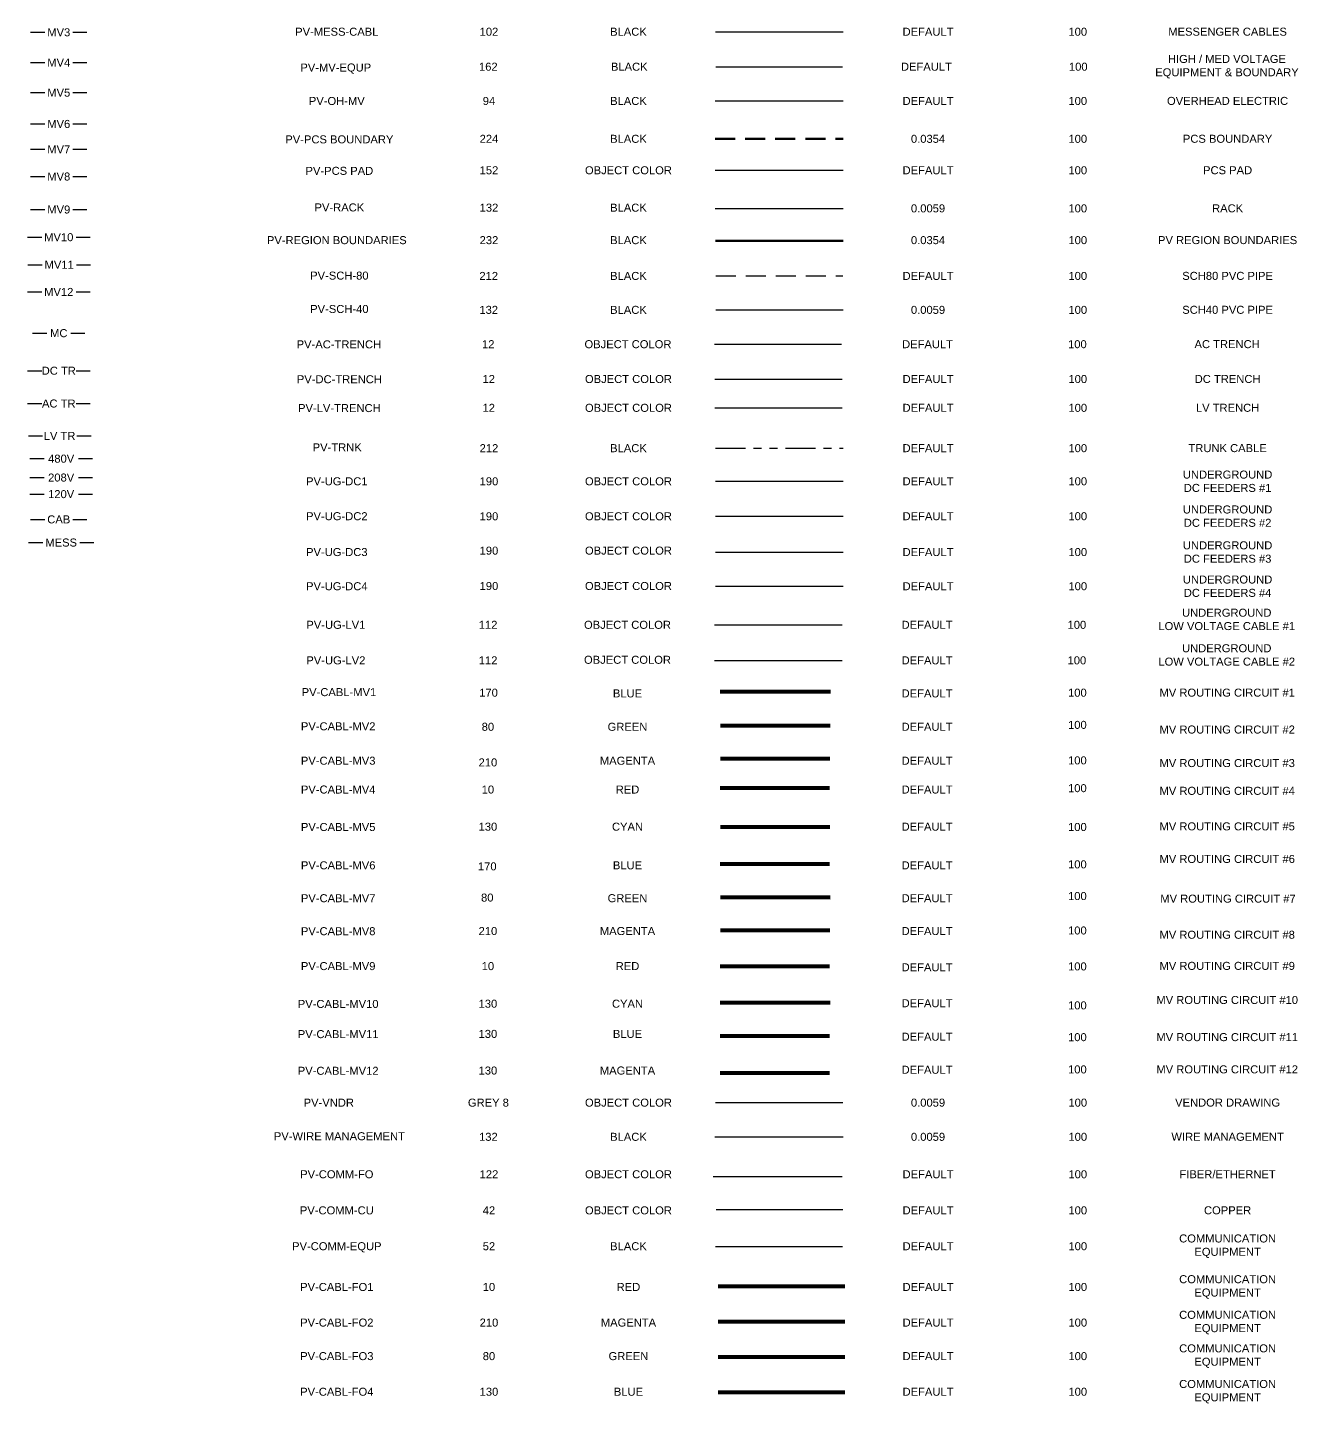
# Model space of a CAD drawing. Extents: x -22 to 267, y -45 to 249.
# Drawn here: x -22.33 to -6.45, y -44.53 to -27.34 of the extents above; entities that cross this region are included whole.
import ezdxf
from ezdxf.enums import TextEntityAlignment as Align
from ezdxf.lldxf.tags import DXFTag

# ---------------------------------------------------------------- set-up
doc = ezdxf.new("R2010")
doc.units = 0
doc.header["$MEASUREMENT"] = 0
for name, pattern in [('DASHED2', [0.375, 0.25, -0.125]), ('HIDDEN', [0.375, 0.25, -0.125]), ('PHANTOM2', [1.25, 0.625, -0.125, 0.125, -0.125, 0.125, -0.125]), ('PHANTOM4', [0.6875, 0.3125, 0.0625, -0.0625, 0.0625, -0.0625, 0.0625, -0.0625])]:
    doc.linetypes.add(name, pattern=pattern)
for name, color, linetype in [('PV-AC-TRENCH', 12, 'ACTR'), ('PV-CABL-FO1', 122, 'FO ROUTING #1'), ('PV-CABL-FO2', 210, 'FO ROUTING #2'), ('PV-CABL-FO3', 80, 'FO ROUTING #3'), ('PV-CABL-FO4', 170, 'FO ROUTING #4'), ('PV-CABL-MV1', 170, 'MV ROUTING #1'), ('PV-CABL-MV10', 130, 'MV ROUTING #10'), ('PV-CABL-MV11', 170, 'MV ROUTING #11'), ('PV-CABL-MV12', 210, 'MV ROUTING #12'), ('PV-CABL-MV2', 80, 'MV ROUTING #2'), ('PV-CABL-MV3', 210, 'MV ROUTING #3'), ('PV-CABL-MV4', 10, 'MV ROUTING #4'), ('PV-CABL-MV5', 130, 'MV ROUTING #5'), ('PV-CABL-MV6', 170, 'MV ROUTING #6'), ('PV-CABL-MV7', 80, 'MV ROUTING #7'), ('PV-CABL-MV8', 210, 'MV ROUTING #8'), ('PV-CABL-MV9', 10, 'MV ROUTING #9'), ('PV-COMM-CU', 42, 'DASHED2'), ('PV-COMM-EQUIP', 52, 'COMMUNICATION'), ('PV-COMM-FO', 122, 'FO'), ('PV-DC-TRENCH', 12, 'DCTR'), ('PV-LV-TRENCH', 12, 'LVTR'), ('PV-MESS-CABL', 102, 'Continuous'), ('PV-MV-EQUIP', 162, 'Continuous'), ('PV-OH-MV', 94, 'OVERHEAD'), ('PV-PCS-PAD', 152, 'Continuous'), ('PV-RACK', 132, 'Continuous'), ('PV-SCH-40', 132, 'Continuous'), ('PV-SCH80', 212, 'HIDDEN'), ('PV-TRNK', 212, 'PHANTOM4'), ('PV-UG-DC1', 190, 'UGDC1'), ('PV-UG-DC2', 190, 'UGDC2'), ('PV-UG-DC3', 190, 'UGDC3'), ('PV-UG-DC4', 190, 'UGDC4'), ('PV-UG-LV1', 122, 'UGLV1'), ('PV-UG-LV2', 122, 'UGLV2'), ('PV-VNDR', 8, 'Continuous'), ('PV-WIRE MANAGEMENT', 132, 'Continuous')]:
    doc.layers.add(name, color=color, linetype=linetype)
doc.layers.add('PV-PCS BOUNDARY', color=224, linetype='DASHED2', lineweight=90)
doc.layers.add('PV-REGION BOUNDARIES', color=232, linetype='Continuous', lineweight=90)
doc.styles.add('NEI-A', font='arial.ttf')
doc.styles.get("Standard").update_dxf_attribs({"font": 'arial.ttf'})
tags = doc.linetypes.add('ACTR', pattern='A,0.176989,-0.00441,["AC TR",NEI-A,S=0.1,R=0,X=0,Y=-0.05],-0.425798,0.176989', length=0.784186).pattern_tags.tags
tags[6] = DXFTag(74, 10)
tags = doc.linetypes.add('COMMS', pattern='A,0,-2.4e-05,0.176985,-0.034911,["COMMS",NEI-A,S=0.1,R=0.359014,X=0,Y=-0.049632],-0.572284,0.176985,-4e-06', length=0.961193).pattern_tags.tags
tags[10] = DXFTag(74, 10)
doc.linetypes.add('COMMUNICATION', pattern='A,0.45,-0.25,["COM",Standard,S=0.1,R=0,X=-0.15,Y=-0.05],-0.3', length=1)
tags = doc.linetypes.add('DCTR', pattern='A,0.176989,-0.000454,["DC TR",NEI-A,S=0.1,R=0,X=0,Y=-0.05],-0.429755,0.176989', length=0.784187).pattern_tags.tags
tags[6] = DXFTag(74, 10)
tags = doc.linetypes.add('FIBER', pattern='A,0.376989,-0.053001,["FO",NEI-A,S=0.1,R=0,X=0,Y=-0.05],-0.246999,0.376989', length=1.053978).pattern_tags.tags
tags[6] = DXFTag(74, 10)
tags = doc.linetypes.add('FO', pattern='A,0.337008,-0.050516,["FO",NEI-A,S=0.1,R=0,X=0,Y=-0.05],-0.249371,0.337008', length=0.973903).pattern_tags.tags
tags[6] = DXFTag(74, 10)
doc.linetypes.add('FO ROUTING #1', pattern='A,1,-0.25,0,0.1,-0.25,["FO1",NEI-A,S=0.5,R=0,X=0,Y=-0.2],-1.5', length=3.1)
doc.linetypes.add('FO ROUTING #2', pattern='A,1,-0.25,0,0.1,-0.25,["FO2",NEI-A,S=0.5,R=0,X=0,Y=-0.2],-1.5', length=3.1)
doc.linetypes.add('FO ROUTING #3', pattern='A,1,-0.25,0,0.1,-0.25,["FO3",NEI-A,S=0.5,R=0,X=0,Y=-0.2],-1.5', length=3.1)
doc.linetypes.add('FO ROUTING #4', pattern='A,1,-0.25,0,0.1,-0.25,["FO4",NEI-A,S=0.5,R=0,X=0,Y=-0.2],-1.5', length=3.1)
tags = doc.linetypes.add('G1', pattern='A,0.176989,-0.056821,["G1",NEI-A,S=0.1,R=0,X=0,Y=-0.05],-0.243179,0.176989', length=0.653978).pattern_tags.tags
tags[6] = DXFTag(74, 10)
tags = doc.linetypes.add('LVTR', pattern='A,0.176989,-0.015904,["LV TR",NEI-A,S=0.1,R=0,X=0,Y=-0.05],-0.414304,0.176989', length=0.784186).pattern_tags.tags
tags[6] = DXFTag(74, 10)
doc.linetypes.add('MV ROUTING #1', pattern='A,1,-0.25,0,0.1,-0.25,["MV1",NEI-A,S=0.5,R=0,X=0,Y=-0.2],-1.5', length=3.1)
doc.linetypes.add('MV ROUTING #10', pattern='A,1,-0.25,0,0.1,-0.25,["MV10",NEI-A,S=0.5,R=0,X=0,Y=-0.2],-1.99', length=3.59)
doc.linetypes.add('MV ROUTING #11', pattern='A,1,-0.25,0,0.1,-0.25,["MV11",NEI-A,S=0.5,R=0,X=0,Y=-0.2],-1.99', length=3.59)
doc.linetypes.add('MV ROUTING #12', pattern='A,1,-0.25,0,0.1,-0.25,["MV12",NEI-A,S=0.5,R=0,X=0,Y=-0.2],-1.99', length=3.59)
doc.linetypes.add('MV ROUTING #2', pattern='A,1,-0.25,0,0.1,-0.25,["MV2",NEI-A,S=0.5,R=0,X=0,Y=-0.2],-1.5', length=3.1)
doc.linetypes.add('MV ROUTING #3', pattern='A,1,-0.25,0,0.1,-0.25,["MV3",NEI-A,S=0.5,R=0,X=0,Y=-0.2],-1.5', length=3.1)
doc.linetypes.add('MV ROUTING #4', pattern='A,1,-0.25,0,0.1,-0.25,["MV4",NEI-A,S=0.5,R=0,X=0,Y=-0.2],-1.5', length=3.1)
doc.linetypes.add('MV ROUTING #5', pattern='A,1,-0.25,0,0.1,-0.25,["MV5",NEI-A,S=0.5,R=0,X=0,Y=-0.2],-1.5', length=3.1)
doc.linetypes.add('MV ROUTING #6', pattern='A,1,-0.25,0,0.1,-0.25,["MV6",NEI-A,S=0.5,R=0,X=0,Y=-0.2],-1.5', length=3.1)
doc.linetypes.add('MV ROUTING #7', pattern='A,1,-0.25,0,0.1,-0.25,["MV7",NEI-A,S=0.5,R=0,X=0,Y=-0.2],-1.5', length=3.1)
doc.linetypes.add('MV ROUTING #8', pattern='A,1,-0.25,0,0.1,-0.25,["MV8",NEI-A,S=0.5,R=0,X=0,Y=-0.2],-1.5', length=3.1)
doc.linetypes.add('MV ROUTING #9', pattern='A,1,-0.25,0,0.1,-0.25,["MV9",NEI-A,S=0.5,R=0,X=0,Y=-0.2],-1.5', length=3.1)
tags = doc.linetypes.add('OVERHEAD', pattern='A,0.226989,-0.048636,["OHE",NEI-A,S=0.1,R=0,X=0,Y=-0.05],-0.351364,0.226989', length=0.853978).pattern_tags.tags
tags[6] = DXFTag(74, 10)
tags = doc.linetypes.add('UGDC1', pattern='A,0.176989,-0.035266,["DC1",NEI-A,S=0.1,R=0,X=0,Y=-0.05],-0.314734,0.176989', length=0.703978).pattern_tags.tags
tags[6] = DXFTag(74, 10)
tags = doc.linetypes.add('UGDC2', pattern='A,0.176989,-0.035266,["DC2",NEI-A,S=0.1,R=0,X=0,Y=-0.05],-0.314734,0.176989', length=0.703978).pattern_tags.tags
tags[6] = DXFTag(74, 10)
tags = doc.linetypes.add('UGDC3', pattern='A,0.176989,-0.035266,["DC3",NEI-A,S=0.1,R=0,X=0,Y=-0.05],-0.314734,0.176989', length=0.703978).pattern_tags.tags
tags[6] = DXFTag(74, 10)
tags = doc.linetypes.add('UGDC4', pattern='A,0.176989,-0.035266,["DC4",NEI-A,S=0.1,R=0,X=0,Y=-0.05],-0.314734,0.176989', length=0.703978).pattern_tags.tags
tags[6] = DXFTag(74, 10)
tags = doc.linetypes.add('UGLV1', pattern='A,0.176989,-0.050716,["LV1",NEI-A,S=0.1,R=0,X=0,Y=-0.05],-0.299284,0.176989', length=0.703978).pattern_tags.tags
tags[6] = DXFTag(74, 10)
tags = doc.linetypes.add('UGLV2', pattern='A,0.176989,-0.050716,["LV2",NEI-A,S=0.1,R=0,X=0,Y=-0.05],-0.299284,0.176989', length=0.703978).pattern_tags.tags
tags[6] = DXFTag(74, 10)

msp = doc.modelspace()

# ---------------------------------------------------------------- linework, layer by layer
at = {"layer": 'Defpoints', "linetype": 'Continuous'}
for p, q in [((-22.291, -27.403), (-22.114, -27.403)), ((-21.764, -27.403), (-21.587, -27.403)), ((-22.291, -27.781), (-22.114, -27.781)), ((-21.764, -27.781), (-21.587, -27.781)), ((-22.291, -28.157), (-22.114, -28.157)), ((-21.764, -28.157), (-21.587, -28.157)), ((-22.291, -28.548), (-22.114, -28.548)), ((-21.764, -28.548), (-21.587, -28.548)), ((-22.291, -28.865), (-22.114, -28.865)), ((-21.764, -28.865), (-21.587, -28.865)), ((-22.291, -29.205), (-22.114, -29.205)), ((-21.764, -29.205), (-21.587, -29.205)), ((-22.291, -29.617), (-22.114, -29.617)), ((-21.764, -29.617), (-21.587, -29.617)), ((-22.329, -29.963), (-22.152, -29.963)), ((-21.722, -29.963), (-21.545, -29.963)), ((-22.325, -30.307), (-22.148, -30.307)), ((-21.718, -30.307), (-21.541, -30.307)), ((-22.329, -30.647), (-22.152, -30.647)), ((-21.722, -30.647), (-21.545, -30.647)), ((-22.266, -31.162), (-22.089, -31.162)), ((-21.789, -31.162), (-21.612, -31.162)), ((-22.3, -32.73), (-22.123, -32.73)), ((-21.693, -32.73), (-21.516, -32.73)), ((-22.3, -32.966), (-22.123, -32.966)), ((-21.693, -32.966), (-21.516, -32.966)), ((-22.3, -33.173), (-22.123, -33.173)), ((-21.693, -33.173), (-21.516, -33.173)), ((-22.291, -33.489), (-22.114, -33.489)), ((-21.764, -33.489), (-21.587, -33.489)), ((-22.316, -33.778), (-22.139, -33.778)), ((-21.677, -33.778), (-21.5, -33.778))]:
    msp.add_line(p, q, dxfattribs=at)
at = {"layer": 'Defpoints', "linetype": 'Continuous', "lineweight": -3}
for p, q in [((-22.329, -31.631), (-22.152, -31.631)), ((-21.722, -31.631), (-21.545, -31.631)), ((-22.329, -32.041), (-22.152, -32.041)), ((-21.722, -32.041), (-21.545, -32.041)), ((-22.319, -32.445), (-22.142, -32.445)), ((-21.712, -32.445), (-21.535, -32.445))]:
    msp.add_line(p, q, dxfattribs=at)
at = {"layer": 'PV-AC-TRENCH'}
msp.add_line((-13.746, -31.3), (-12.158, -31.3), dxfattribs=at)
at = {"layer": 'PV-CABL-FO1', "ltscale": 0.2, "const_width": 0.05}
msp.add_lwpolyline([(-13.703, -43.072), (-12.114, -43.072)], dxfattribs=at)
at = {"layer": 'PV-CABL-FO2', "ltscale": 0.2, "const_width": 0.05}
msp.add_lwpolyline([(-13.703, -43.514), (-12.114, -43.514)], dxfattribs=at)
at = {"layer": 'PV-CABL-FO3', "ltscale": 0.2, "const_width": 0.05}
msp.add_lwpolyline([(-13.703, -43.955), (-12.114, -43.955)], dxfattribs=at)
at = {"layer": 'PV-CABL-FO4', "ltscale": 0.2, "const_width": 0.05}
msp.add_lwpolyline([(-13.703, -44.397), (-12.114, -44.397)], dxfattribs=at)
at = {"layer": 'PV-CABL-MV1', "ltscale": 0.2, "const_width": 0.05, "flags": 128}
msp.add_lwpolyline([(-13.678, -35.643), (-12.296, -35.643)], dxfattribs=at)
at = {"layer": 'PV-CABL-MV10', "ltscale": 0.2, "const_width": 0.05, "flags": 128}
msp.add_lwpolyline([(-13.678, -39.527), (-12.3, -39.527)], dxfattribs=at)
at = {"layer": 'PV-CABL-MV11', "ltscale": 0.2, "const_width": 0.05, "flags": 128}
msp.add_lwpolyline([(-13.678, -39.944), (-12.305, -39.945)], dxfattribs=at)
at = {"layer": 'PV-CABL-MV12', "ltscale": 0.2, "const_width": 0.05, "flags": 128}
msp.add_lwpolyline([(-13.678, -40.406), (-12.305, -40.406)], dxfattribs=at)
at = {"layer": 'PV-CABL-MV2', "ltscale": 0.2, "const_width": 0.05, "flags": 128}
msp.add_lwpolyline([(-13.671, -36.065), (-12.298, -36.065)], dxfattribs=at)
at = {"layer": 'PV-CABL-MV3', "ltscale": 0.2, "const_width": 0.05, "flags": 128}
msp.add_lwpolyline([(-13.675, -36.477), (-12.302, -36.477)], dxfattribs=at)
at = {"layer": 'PV-CABL-MV4', "ltscale": 0.2, "const_width": 0.05, "flags": 128}
msp.add_lwpolyline([(-13.678, -36.843), (-12.305, -36.843)], dxfattribs=at)
at = {"layer": 'PV-CABL-MV5', "ltscale": 0.2, "const_width": 0.05, "flags": 128}
msp.add_lwpolyline([(-13.675, -37.331), (-12.302, -37.331)], dxfattribs=at)
at = {"layer": 'PV-CABL-MV6', "ltscale": 0.2, "const_width": 0.05, "flags": 128}
msp.add_lwpolyline([(-13.678, -37.796), (-12.305, -37.796)], dxfattribs=at)
at = {"layer": 'PV-CABL-MV7', "ltscale": 0.2, "const_width": 0.05, "flags": 128}
msp.add_lwpolyline([(-13.671, -38.212), (-12.298, -38.213)], dxfattribs=at)
at = {"layer": 'PV-CABL-MV8', "ltscale": 0.2, "const_width": 0.05, "flags": 128}
msp.add_lwpolyline([(-13.675, -38.623), (-12.302, -38.623)], dxfattribs=at)
at = {"layer": 'PV-CABL-MV9', "ltscale": 0.2, "const_width": 0.05, "flags": 128}
msp.add_lwpolyline([(-13.678, -39.074), (-12.305, -39.074)], dxfattribs=at)
at = {"layer": 'PV-COMM-CU', "linetype": 'Continuous'}
msp.add_line((-13.726, -42.113), (-12.144, -42.113), dxfattribs=at)
at = {"layer": 'PV-COMM-EQUIP', "linetype": 'COMMS'}
msp.add_lwpolyline([(-13.734, -42.574), (-12.147, -42.573)], dxfattribs=at)
at = {"layer": 'PV-COMM-FO'}
msp.add_lwpolyline([(-13.763, -41.699), (-12.15, -41.699)], dxfattribs=at)
at = {"layer": 'PV-DC-TRENCH'}
msp.add_line((-13.74, -31.735), (-12.152, -31.735), dxfattribs=at)
at = {"layer": 'PV-LV-TRENCH'}
msp.add_line((-13.74, -32.095), (-12.152, -32.095), dxfattribs=at)
at = {"layer": 'PV-MESS-CABL'}
msp.add_line((-13.734, -27.396), (-12.14, -27.396), dxfattribs=at)
at = {"layer": 'PV-MV-EQUIP'}
msp.add_line((-13.731, -27.833), (-12.146, -27.833), dxfattribs=at)
at = {"layer": 'PV-OH-MV'}
msp.add_lwpolyline([(-13.736, -28.261), (-12.14, -28.261)], dxfattribs=at)
at = {"layer": 'PV-PCS BOUNDARY'}
msp.add_lwpolyline([(-13.736, -28.734), (-12.14, -28.734)], dxfattribs=at)
at = {"layer": 'PV-PCS-PAD'}
msp.add_lwpolyline([(-13.736, -29.127), (-12.14, -29.127)], dxfattribs=at)
at = {"layer": 'PV-RACK'}
msp.add_lwpolyline([(-13.736, -29.603), (-12.14, -29.603)], dxfattribs=at)
at = {"layer": 'PV-REGION BOUNDARIES'}
msp.add_lwpolyline([(-13.734, -30.01), (-12.14, -30.01)], dxfattribs=at)
at = {"layer": 'PV-SCH-40'}
msp.add_line((-13.731, -30.871), (-12.137, -30.871), dxfattribs=at)
at = {"layer": 'PV-SCH80'}
msp.add_line((-13.731, -30.447), (-12.142, -30.447), dxfattribs=at)
at = {"layer": 'PV-TRNK'}
msp.add_lwpolyline([(-13.734, -32.599), (-12.137, -32.599)], dxfattribs=at)
at = {"layer": 'PV-UG-DC1'}
msp.add_lwpolyline([(-13.734, -33.013), (-12.137, -33.013)], dxfattribs=at)
at = {"layer": 'PV-UG-DC2'}
msp.add_lwpolyline([(-13.734, -33.449), (-12.137, -33.449)], dxfattribs=at)
at = {"layer": 'PV-UG-DC3'}
msp.add_lwpolyline([(-13.734, -33.897), (-12.137, -33.897)], dxfattribs=at)
msp.add_lwpolyline([(-13.734, -33.897), (-12.137, -33.897)], dxfattribs=at)
at = {"layer": 'PV-UG-DC4'}
msp.add_lwpolyline([(-13.734, -34.324), (-12.137, -34.324)], dxfattribs=at)
at = {"layer": 'PV-UG-LV1'}
msp.add_lwpolyline([(-13.746, -34.806), (-12.149, -34.806)], dxfattribs=at)
at = {"layer": 'PV-UG-LV2'}
msp.add_lwpolyline([(-13.746, -35.25), (-12.149, -35.25)], dxfattribs=at)
at = {"layer": 'PV-VNDR'}
msp.add_line((-13.735, -40.776), (-12.143, -40.776), dxfattribs=at)
at = {"layer": 'PV-WIRE MANAGEMENT'}
msp.add_line((-13.74, -41.203), (-12.138, -41.203), dxfattribs=at)

# ---------------------------------------------------------------- texts
at = {"layer": 'Defpoints', "linetype": 'G1', "style": 'NEI-A'}
for s, p in [('MV3', (-21.939, -27.403)), ('MV4', (-21.939, -27.781)), ('MV5', (-21.939, -28.157)), ('MV6', (-21.939, -28.548)), ('MV7', (-21.939, -28.865)), ('MV8', (-21.939, -29.205)), ('MV9', (-21.939, -29.617)), ('MV10', (-21.939, -29.963)), ('MV11', (-21.934, -30.307)), ('MV12', (-21.939, -30.647)), ('MC', (-21.939, -31.162)), ('DC TR', (-21.939, -31.631)), ('AC TR', (-21.939, -32.041)), ('LV TR', (-21.929, -32.445)), ('480V', (-21.909, -32.73)), ('208V', (-21.909, -32.966)), ('120V', (-21.909, -33.173)), ('CAB', (-21.939, -33.489)), ('MESS', (-21.909, -33.778))]:
    msp.add_text(s, height=0.1, dxfattribs=at).set_placement(p, align=Align.MIDDLE_CENTER)
at = {"layer": 'PV-AC-TRENCH', "style": 'NEI-A'}
for s, p in [('PV-AC-TRENCH', (-18.439, -31.302)), ('12', (-16.573, -31.3)), ('OBJECT COLOR', (-14.827, -31.3)), ('DEFAULT', (-11.084, -31.3)), ('100', (-9.212, -31.3))]:
    msp.add_text(s, height=0.1, dxfattribs=at).set_placement(p, align=Align.MIDDLE_CENTER)
at = {"layer": 'PV-AC-TRENCH', "insert": (-7.341, -31.3), "char_height": 0.1, "attachment_point": 5, "style": 'NEI-A'}
msp.add_mtext('AC TRENCH', dxfattribs=at)
at = {"layer": 'PV-CABL-FO1', "ltscale": 0.2, "style": 'NEI-A'}
for s, p in [('PV-CABL-FO1', (-18.465, -43.079)), ('10', (-16.564, -43.079)), ('RED', (-14.821, -43.079)), ('DEFAULT', (-11.078, -43.079)), ('100', (-9.207, -43.079))]:
    msp.add_text(s, height=0.1, dxfattribs=at).set_placement(p, align=Align.MIDDLE_CENTER)
at = {"layer": 'PV-CABL-FO1', "ltscale": 0.2, "insert": (-7.335, -43.079), "char_height": 0.1, "attachment_point": 5, "style": 'NEI-A'}
msp.add_mtext('COMMUNICATION \\PEQUIPMENT', dxfattribs=at)
at = {"layer": 'PV-CABL-FO2', "ltscale": 0.2, "style": 'NEI-A'}
for s, p in [('PV-CABL-FO2', (-18.465, -43.524)), ('210', (-16.564, -43.524)), ('MAGENTA', (-14.821, -43.524)), ('DEFAULT', (-11.078, -43.524)), ('100', (-9.207, -43.524))]:
    msp.add_text(s, height=0.1, dxfattribs=at).set_placement(p, align=Align.MIDDLE_CENTER)
at = {"layer": 'PV-CABL-FO2', "ltscale": 0.2, "insert": (-7.335, -43.524), "char_height": 0.1, "attachment_point": 5, "style": 'NEI-A'}
msp.add_mtext('COMMUNICATION \\PEQUIPMENT', dxfattribs=at)
at = {"layer": 'PV-CABL-FO3', "ltscale": 0.2, "style": 'NEI-A'}
for s, p in [('PV-CABL-FO3', (-18.465, -43.943)), ('80', (-16.564, -43.943)), ('GREEN', (-14.821, -43.943)), ('DEFAULT', (-11.078, -43.943)), ('100', (-9.207, -43.943))]:
    msp.add_text(s, height=0.1, dxfattribs=at).set_placement(p, align=Align.MIDDLE_CENTER)
at = {"layer": 'PV-CABL-FO3', "ltscale": 0.2, "insert": (-7.335, -43.943), "char_height": 0.1, "attachment_point": 5, "style": 'NEI-A'}
msp.add_mtext('COMMUNICATION \\PEQUIPMENT', dxfattribs=at)
at = {"layer": 'PV-CABL-FO4', "ltscale": 0.2, "style": 'NEI-A'}
for s, p in [('PV-CABL-FO4', (-18.465, -44.388)), ('130', (-16.564, -44.388)), ('BLUE', (-14.821, -44.388)), ('DEFAULT', (-11.078, -44.388)), ('100', (-9.207, -44.388))]:
    msp.add_text(s, height=0.1, dxfattribs=at).set_placement(p, align=Align.MIDDLE_CENTER)
at = {"layer": 'PV-CABL-FO4', "ltscale": 0.2, "insert": (-7.335, -44.388), "char_height": 0.1, "attachment_point": 5, "style": 'NEI-A'}
msp.add_mtext('COMMUNICATION \\PEQUIPMENT', dxfattribs=at)
at = {"layer": 'PV-CABL-MV1', "style": 'NEI-A'}
for s, p in [('PV-CABL-MV1', (-18.438, -35.647)), ('170', (-16.569, -35.654))]:
    msp.add_text(s, height=0.1, dxfattribs=at).set_placement(p, align=Align.MIDDLE_CENTER)
at = {"layer": 'PV-CABL-MV1', "linetype": 'FIBER', "style": 'NEI-A'}
for s, p in [('BLUE', (-14.833, -35.663)), ('DEFAULT', (-11.09, -35.663)), ('100', (-9.212, -35.654))]:
    msp.add_text(s, height=0.1, dxfattribs=at).set_placement(p, align=Align.MIDDLE_CENTER)
at = {"layer": 'PV-CABL-MV1', "linetype": 'FIBER', "insert": (-7.34, -35.654), "char_height": 0.1, "attachment_point": 5, "style": 'NEI-A'}
msp.add_mtext('MV ROUTING CIRCUIT #1', dxfattribs=at)
at = {"layer": 'PV-CABL-MV10', "style": 'NEI-A'}
for s, p in [('PV-CABL-MV10', (-18.448, -39.543)), ('130', (-16.577, -39.54))]:
    msp.add_text(s, height=0.1, dxfattribs=at).set_placement(p, align=Align.MIDDLE_CENTER)
at = {"layer": 'PV-CABL-MV10', "linetype": 'FIBER', "style": 'NEI-A'}
for s, p in [('CYAN', (-14.833, -39.54)), ('DEFAULT', (-11.09, -39.534)), ('100', (-9.212, -39.561))]:
    msp.add_text(s, height=0.1, dxfattribs=at).set_placement(p, align=Align.MIDDLE_CENTER)
at = {"layer": 'PV-CABL-MV10', "linetype": 'FIBER', "insert": (-7.34, -39.494), "char_height": 0.1, "width": 1.77316, "attachment_point": 5, "style": 'NEI-A'}
msp.add_mtext('MV ROUTING CIRCUIT #10', dxfattribs=at)
at = {"layer": 'PV-CABL-MV11', "style": 'NEI-A'}
for s, p in [('PV-CABL-MV11', (-18.448, -39.92)), ('130', (-16.577, -39.917))]:
    msp.add_text(s, height=0.1, dxfattribs=at).set_placement(p, align=Align.MIDDLE_CENTER)
at = {"layer": 'PV-CABL-MV11', "linetype": 'FIBER', "style": 'NEI-A'}
for s, p in [('BLUE', (-14.833, -39.917)), ('DEFAULT', (-11.09, -39.952)), ('100', (-9.212, -39.958))]:
    msp.add_text(s, height=0.1, dxfattribs=at).set_placement(p, align=Align.MIDDLE_CENTER)
at = {"layer": 'PV-CABL-MV11', "linetype": 'FIBER', "insert": (-7.34, -39.958), "char_height": 0.1, "width": 1.77316, "attachment_point": 5, "style": 'NEI-A'}
msp.add_mtext('MV ROUTING CIRCUIT #11', dxfattribs=at)
at = {"layer": 'PV-CABL-MV12', "style": 'NEI-A'}
for s, p in [('PV-CABL-MV12', (-18.448, -40.378)), ('130', (-16.577, -40.375))]:
    msp.add_text(s, height=0.1, dxfattribs=at).set_placement(p, align=Align.MIDDLE_CENTER)
at = {"layer": 'PV-CABL-MV12', "linetype": 'FIBER', "style": 'NEI-A'}
for s, p in [('MAGENTA', (-14.833, -40.375)), ('DEFAULT', (-11.09, -40.365)), ('100', (-9.212, -40.361))]:
    msp.add_text(s, height=0.1, dxfattribs=at).set_placement(p, align=Align.MIDDLE_CENTER)
at = {"layer": 'PV-CABL-MV12', "linetype": 'FIBER', "insert": (-7.34, -40.361), "char_height": 0.1, "width": 1.77316, "attachment_point": 5, "style": 'NEI-A'}
msp.add_mtext('MV ROUTING CIRCUIT #12', dxfattribs=at)
at = {"layer": 'PV-CABL-MV2', "style": 'NEI-A'}
for s, p in [('PV-CABL-MV2', (-18.448, -36.074)), ('80', (-16.577, -36.08))]:
    msp.add_text(s, height=0.1, dxfattribs=at).set_placement(p, align=Align.MIDDLE_CENTER)
at = {"layer": 'PV-CABL-MV2', "linetype": 'FIBER', "style": 'NEI-A'}
for s, p in [('GREEN', (-14.833, -36.08)), ('DEFAULT', (-11.09, -36.08)), ('100', (-9.212, -36.056))]:
    msp.add_text(s, height=0.1, dxfattribs=at).set_placement(p, align=Align.MIDDLE_CENTER)
at = {"layer": 'PV-CABL-MV2', "linetype": 'FIBER', "insert": (-7.34, -36.115), "char_height": 0.1, "attachment_point": 5, "style": 'NEI-A'}
msp.add_mtext('MV ROUTING CIRCUIT #2', dxfattribs=at)
at = {"layer": 'PV-CABL-MV3', "style": 'NEI-A'}
for s, p in [('PV-CABL-MV3', (-18.448, -36.504)), ('210', (-16.577, -36.525))]:
    msp.add_text(s, height=0.1, dxfattribs=at).set_placement(p, align=Align.MIDDLE_CENTER)
at = {"layer": 'PV-CABL-MV3', "linetype": 'FIBER', "style": 'NEI-A'}
for s, p in [('MAGENTA', (-14.833, -36.504)), ('DEFAULT', (-11.09, -36.504)), ('100', (-9.212, -36.5))]:
    msp.add_text(s, height=0.1, dxfattribs=at).set_placement(p, align=Align.MIDDLE_CENTER)
at = {"layer": 'PV-CABL-MV3', "linetype": 'FIBER', "insert": (-7.34, -36.534), "char_height": 0.1, "attachment_point": 5, "style": 'NEI-A'}
msp.add_mtext('MV ROUTING CIRCUIT #3', dxfattribs=at)
at = {"layer": 'PV-CABL-MV4', "style": 'NEI-A'}
for s, p in [('PV-CABL-MV4', (-18.448, -36.864)), ('10', (-16.577, -36.864))]:
    msp.add_text(s, height=0.1, dxfattribs=at).set_placement(p, align=Align.MIDDLE_CENTER)
at = {"layer": 'PV-CABL-MV4', "linetype": 'FIBER', "style": 'NEI-A'}
for s, p in [('RED', (-14.833, -36.864)), ('DEFAULT', (-11.09, -36.864)), ('100', (-9.212, -36.847))]:
    msp.add_text(s, height=0.1, dxfattribs=at).set_placement(p, align=Align.MIDDLE_CENTER)
at = {"layer": 'PV-CABL-MV4', "linetype": 'FIBER', "insert": (-7.34, -36.881), "char_height": 0.1, "attachment_point": 5, "style": 'NEI-A'}
msp.add_mtext('MV ROUTING CIRCUIT #4', dxfattribs=at)
at = {"layer": 'PV-CABL-MV5', "style": 'NEI-A'}
for s, p in [('PV-CABL-MV5', (-18.448, -37.332)), ('130', (-16.577, -37.328))]:
    msp.add_text(s, height=0.1, dxfattribs=at).set_placement(p, align=Align.MIDDLE_CENTER)
at = {"layer": 'PV-CABL-MV5', "linetype": 'FIBER', "style": 'NEI-A'}
for s, p in [('CYAN', (-14.833, -37.328)), ('DEFAULT', (-11.09, -37.328)), ('100', (-9.212, -37.332))]:
    msp.add_text(s, height=0.1, dxfattribs=at).set_placement(p, align=Align.MIDDLE_CENTER)
at = {"layer": 'PV-CABL-MV5', "linetype": 'FIBER', "insert": (-7.34, -37.325), "char_height": 0.1, "width": 1.77316, "attachment_point": 5, "style": 'NEI-A'}
msp.add_mtext('MV ROUTING CIRCUIT #5', dxfattribs=at)
at = {"layer": 'PV-CABL-MV6', "style": 'NEI-A'}
for s, p in [('PV-CABL-MV6', (-18.448, -37.811)), ('170', (-16.585, -37.824))]:
    msp.add_text(s, height=0.1, dxfattribs=at).set_placement(p, align=Align.MIDDLE_CENTER)
at = {"layer": 'PV-CABL-MV6', "linetype": 'FIBER', "style": 'NEI-A'}
for s, p in [('BLUE', (-14.833, -37.811)), ('DEFAULT', (-11.09, -37.811)), ('100', (-9.212, -37.799))]:
    msp.add_text(s, height=0.1, dxfattribs=at).set_placement(p, align=Align.MIDDLE_CENTER)
at = {"layer": 'PV-CABL-MV6', "linetype": 'FIBER', "insert": (-7.34, -37.732), "char_height": 0.1, "attachment_point": 5, "style": 'NEI-A'}
msp.add_mtext('MV ROUTING CIRCUIT #6', dxfattribs=at)
at = {"layer": 'PV-CABL-MV7', "style": 'NEI-A'}
for s, p in [('80', (-16.585, -38.214)), ('PV-CABL-MV7', (-18.448, -38.222))]:
    msp.add_text(s, height=0.1, dxfattribs=at).set_placement(p, align=Align.MIDDLE_CENTER)
at = {"layer": 'PV-CABL-MV7', "linetype": 'FIBER', "style": 'NEI-A'}
for s, p in [('100', (-9.212, -38.195)), ('GREEN', (-14.833, -38.222)), ('DEFAULT', (-11.09, -38.222))]:
    msp.add_text(s, height=0.1, dxfattribs=at).set_placement(p, align=Align.MIDDLE_CENTER)
at = {"layer": 'PV-CABL-MV7', "linetype": 'FIBER', "insert": (-7.33, -38.228), "char_height": 0.1, "attachment_point": 5, "style": 'NEI-A'}
msp.add_mtext('MV ROUTING CIRCUIT #7', dxfattribs=at)
at = {"layer": 'PV-CABL-MV8', "style": 'NEI-A'}
for s, p in [('PV-CABL-MV8', (-18.448, -38.634)), ('210', (-16.577, -38.632))]:
    msp.add_text(s, height=0.1, dxfattribs=at).set_placement(p, align=Align.MIDDLE_CENTER)
at = {"layer": 'PV-CABL-MV8', "linetype": 'FIBER', "style": 'NEI-A'}
for s, p in [('MAGENTA', (-14.833, -38.632)), ('DEFAULT', (-11.09, -38.632)), ('100', (-9.212, -38.625))]:
    msp.add_text(s, height=0.1, dxfattribs=at).set_placement(p, align=Align.MIDDLE_CENTER)
at = {"layer": 'PV-CABL-MV8', "linetype": 'FIBER', "insert": (-7.34, -38.679), "char_height": 0.1, "attachment_point": 5, "style": 'NEI-A'}
msp.add_mtext('MV ROUTING CIRCUIT #8', dxfattribs=at)
at = {"layer": 'PV-CABL-MV9', "style": 'NEI-A'}
for s, p in [('PV-CABL-MV9', (-18.448, -39.07)), ('10', (-16.577, -39.07))]:
    msp.add_text(s, height=0.1, dxfattribs=at).set_placement(p, align=Align.MIDDLE_CENTER)
at = {"layer": 'PV-CABL-MV9', "linetype": 'FIBER', "style": 'NEI-A'}
for s, p in [('RED', (-14.833, -39.07)), ('100', (-9.212, -39.074)), ('DEFAULT', (-11.09, -39.085))]:
    msp.add_text(s, height=0.1, dxfattribs=at).set_placement(p, align=Align.MIDDLE_CENTER)
at = {"layer": 'PV-CABL-MV9', "linetype": 'FIBER', "insert": (-7.34, -39.068), "char_height": 0.1, "attachment_point": 5, "style": 'NEI-A'}
msp.add_mtext('MV ROUTING CIRCUIT #9', dxfattribs=at)
at = {"layer": 'PV-COMM-CU', "style": 'NEI-A'}
for s, p in [('PV-COMM-CU', (-18.465, -42.122)), ('42', (-16.564, -42.122)), ('OBJECT COLOR', (-14.821, -42.122)), ('DEFAULT', (-11.078, -42.122)), ('100', (-9.207, -42.122))]:
    msp.add_text(s, height=0.1, dxfattribs=at).set_placement(p, align=Align.MIDDLE_CENTER)
at = {"layer": 'PV-COMM-CU', "insert": (-7.335, -42.122), "char_height": 0.1, "attachment_point": 5, "style": 'NEI-A'}
msp.add_mtext('COPPER', dxfattribs=at)
at = {"layer": 'PV-COMM-EQUIP', "style": 'NEI-A'}
for s, p in [('PV-COMM-EQUP', (-18.465, -42.57)), ('52', (-16.564, -42.57)), ('BLACK', (-14.821, -42.57)), ('DEFAULT', (-11.078, -42.57)), ('100', (-9.207, -42.57))]:
    msp.add_text(s, height=0.1, dxfattribs=at).set_placement(p, align=Align.MIDDLE_CENTER)
at = {"layer": 'PV-COMM-EQUIP', "insert": (-7.335, -42.57), "char_height": 0.1, "attachment_point": 5, "style": 'NEI-A'}
msp.add_mtext('COMMUNICATION \\PEQUIPMENT', dxfattribs=at)
at = {"layer": 'PV-COMM-FO', "style": 'NEI-A'}
for s, p in [('PV-COMM-FO', (-18.465, -41.671)), ('122', (-16.564, -41.671)), ('OBJECT COLOR', (-14.821, -41.671)), ('DEFAULT', (-11.078, -41.671)), ('100', (-9.207, -41.671))]:
    msp.add_text(s, height=0.1, dxfattribs=at).set_placement(p, align=Align.MIDDLE_CENTER)
at = {"layer": 'PV-COMM-FO', "insert": (-7.335, -41.671), "char_height": 0.1, "attachment_point": 5, "style": 'NEI-A'}
msp.add_mtext('FIBER/ETHERNET', dxfattribs=at)
at = {"layer": 'PV-DC-TRENCH', "style": 'NEI-A'}
for s, p in [('PV-DC-TRENCH', (-18.433, -31.738)), ('12', (-16.567, -31.735)), ('OBJECT COLOR', (-14.821, -31.735)), ('DEFAULT', (-11.078, -31.735)), ('100', (-9.207, -31.735))]:
    msp.add_text(s, height=0.1, dxfattribs=at).set_placement(p, align=Align.MIDDLE_CENTER)
at = {"layer": 'PV-DC-TRENCH', "linetype": 'PHANTOM2', "insert": (-7.335, -31.735), "char_height": 0.1, "attachment_point": 5, "style": 'NEI-A'}
msp.add_mtext('DC TRENCH', dxfattribs=at)
at = {"layer": 'PV-LV-TRENCH', "style": 'NEI-A'}
for s, p in [('PV-LV-TRENCH', (-18.433, -32.098)), ('12', (-16.567, -32.095)), ('OBJECT COLOR', (-14.821, -32.095)), ('DEFAULT', (-11.078, -32.095)), ('100', (-9.207, -32.095))]:
    msp.add_text(s, height=0.1, dxfattribs=at).set_placement(p, align=Align.MIDDLE_CENTER)
at = {"layer": 'PV-LV-TRENCH', "linetype": 'PHANTOM2', "insert": (-7.335, -32.095), "char_height": 0.1, "attachment_point": 5, "style": 'NEI-A'}
msp.add_mtext('LV TRENCH', dxfattribs=at)
at = {"layer": 'PV-MESS-CABL', "style": 'NEI-A'}
for s, p in [('PV-MESS-CABL', (-18.465, -27.396)), ('102', (-16.564, -27.396)), ('BLACK', (-14.821, -27.396)), ('DEFAULT', (-11.078, -27.396)), ('100', (-9.207, -27.396))]:
    msp.add_text(s, height=0.1, dxfattribs=at).set_placement(p, align=Align.MIDDLE_CENTER)
at = {"layer": 'PV-MESS-CABL', "insert": (-7.335, -27.396), "char_height": 0.1, "attachment_point": 5, "style": 'NEI-A'}
msp.add_mtext('MESSENGER CABLES', dxfattribs=at)
at = {"layer": 'PV-MV-EQUIP', "style": 'NEI-A'}
for s, p in [('PV-MV-EQUP', (-18.478, -27.843)), ('162', (-16.572, -27.833)), ('BLACK', (-14.811, -27.833)), ('DEFAULT', (-11.098, -27.833)), ('100', (-9.201, -27.833))]:
    msp.add_text(s, height=0.1, dxfattribs=at).set_placement(p, align=Align.MIDDLE_CENTER)
at = {"layer": 'PV-MV-EQUIP', "linetype": 'PHANTOM2', "insert": (-7.343, -27.833), "char_height": 0.1, "attachment_point": 5, "style": 'NEI-A'}
msp.add_mtext('HIGH / MED VOLTAGE\\PEQUIPMENT & BOUNDARY', dxfattribs=at)
at = {"layer": 'PV-OH-MV', "style": 'NEI-A'}
for s, p in [('PV-OH-MV', (-18.465, -28.261)), ('94', (-16.564, -28.261)), ('BLACK', (-14.821, -28.261)), ('DEFAULT', (-11.078, -28.261)), ('100', (-9.207, -28.261))]:
    msp.add_text(s, height=0.1, dxfattribs=at).set_placement(p, align=Align.MIDDLE_CENTER)
at = {"layer": 'PV-OH-MV', "insert": (-7.335, -28.261), "char_height": 0.1, "attachment_point": 5, "style": 'NEI-A'}
msp.add_mtext('OVERHEAD ELECTRIC', dxfattribs=at)
at = {"layer": 'PV-PCS BOUNDARY', "style": 'NEI-A'}
for s, p in [('PV-PCS BOUNDARY', (-18.433, -28.741)), ('224', (-16.564, -28.734)), ('BLACK', (-14.821, -28.734)), ('0.0354', (-11.078, -28.734)), ('100', (-9.207, -28.734))]:
    msp.add_text(s, height=0.1, dxfattribs=at).set_placement(p, align=Align.MIDDLE_CENTER)
at = {"layer": 'PV-PCS BOUNDARY', "insert": (-7.335, -28.734), "char_height": 0.1, "attachment_point": 5, "style": 'NEI-A'}
msp.add_mtext('PCS BOUNDARY', dxfattribs=at)
at = {"layer": 'PV-PCS-PAD', "style": 'NEI-A'}
for s, p in [('PV-PCS PAD', (-18.433, -29.134)), ('152', (-16.564, -29.127)), ('OBJECT COLOR', (-14.821, -29.127)), ('DEFAULT', (-11.078, -29.127)), ('100', (-9.207, -29.127))]:
    msp.add_text(s, height=0.1, dxfattribs=at).set_placement(p, align=Align.MIDDLE_CENTER)
at = {"layer": 'PV-PCS-PAD', "insert": (-7.335, -29.127), "char_height": 0.1, "attachment_point": 5, "style": 'NEI-A'}
msp.add_mtext('PCS PAD', dxfattribs=at)
at = {"layer": 'PV-RACK', "style": 'NEI-A'}
for s, p in [('PV-RACK', (-18.433, -29.591)), ('132', (-16.564, -29.594)), ('BLACK', (-14.821, -29.594)), ('0.0059', (-11.078, -29.603)), ('100', (-9.207, -29.603))]:
    msp.add_text(s, height=0.1, dxfattribs=at).set_placement(p, align=Align.MIDDLE_CENTER)
at = {"layer": 'PV-RACK', "insert": (-7.335, -29.603), "char_height": 0.1, "attachment_point": 5, "style": 'NEI-A'}
msp.add_mtext('RACK', dxfattribs=at)
at = {"layer": 'PV-REGION BOUNDARIES', "style": 'NEI-A'}
for s, p in [('PV-REGION BOUNDARIES', (-18.465, -30)), ('232', (-16.564, -30)), ('BLACK', (-14.821, -30)), ('0.0354', (-11.078, -30)), ('100', (-9.207, -30))]:
    msp.add_text(s, height=0.1, dxfattribs=at).set_placement(p, align=Align.MIDDLE_CENTER)
at = {"layer": 'PV-REGION BOUNDARIES', "insert": (-7.335, -30), "char_height": 0.1, "attachment_point": 5, "style": 'NEI-A'}
msp.add_mtext('PV REGION BOUNDARIES', dxfattribs=at)
at = {"layer": 'PV-SCH-40', "style": 'NEI-A'}
for s, p in [('PV-SCH-40', (-18.433, -30.86)), ('132', (-16.567, -30.871)), ('BLACK', (-14.821, -30.871)), ('0.0059', (-11.078, -30.871)), ('100', (-9.207, -30.871))]:
    msp.add_text(s, height=0.1, dxfattribs=at).set_placement(p, align=Align.MIDDLE_CENTER)
at = {"layer": 'PV-SCH-40', "linetype": 'PHANTOM2', "insert": (-7.335, -30.871), "char_height": 0.1, "attachment_point": 5, "style": 'NEI-A'}
msp.add_mtext('SCH40 PVC PIPE', dxfattribs=at)
at = {"layer": 'PV-SCH80', "style": 'NEI-A'}
for s, p in [('PV-SCH-80', (-18.433, -30.443)), ('212', (-16.567, -30.447)), ('BLACK', (-14.821, -30.447)), ('DEFAULT', (-11.078, -30.447)), ('100', (-9.207, -30.447))]:
    msp.add_text(s, height=0.1, dxfattribs=at).set_placement(p, align=Align.MIDDLE_CENTER)
at = {"layer": 'PV-SCH80', "linetype": 'PHANTOM2', "insert": (-7.335, -30.447), "char_height": 0.1, "width": 1.31184, "attachment_point": 5, "style": 'NEI-A'}
msp.add_mtext('SCH80 PVC PIPE', dxfattribs=at)
at = {"layer": 'PV-TRNK', "style": 'NEI-A'}
for s, p in [('PV-TRNK', (-18.46, -32.589)), ('212', (-16.564, -32.599)), ('BLACK', (-14.821, -32.599)), ('DEFAULT', (-11.078, -32.599)), ('100', (-9.207, -32.599))]:
    msp.add_text(s, height=0.1, dxfattribs=at).set_placement(p, align=Align.MIDDLE_CENTER)
at = {"layer": 'PV-TRNK', "linetype": 'PHANTOM2', "insert": (-7.335, -32.599), "char_height": 0.1, "attachment_point": 5, "style": 'NEI-A'}
msp.add_mtext('TRUNK CABLE', dxfattribs=at)
at = {"layer": 'PV-UG-DC1', "style": 'NEI-A'}
for s, p in [('PV-UG-DC1', (-18.465, -33.013)), ('190', (-16.564, -33.013)), ('OBJECT COLOR', (-14.821, -33.013)), ('DEFAULT', (-11.078, -33.013)), ('100', (-9.207, -33.013))]:
    msp.add_text(s, height=0.1, dxfattribs=at).set_placement(p, align=Align.MIDDLE_CENTER)
at = {"layer": 'PV-UG-DC1', "linetype": 'PHANTOM2', "insert": (-7.335, -33.013), "char_height": 0.1, "attachment_point": 5, "style": 'NEI-A'}
msp.add_mtext('UNDERGROUND \\PDC FEEDERS #1', dxfattribs=at)
at = {"layer": 'PV-UG-DC2', "style": 'NEI-A'}
for s, p in [('PV-UG-DC2', (-18.465, -33.449)), ('190', (-16.564, -33.45)), ('OBJECT COLOR', (-14.821, -33.45)), ('DEFAULT', (-11.078, -33.449)), ('100', (-9.207, -33.449))]:
    msp.add_text(s, height=0.1, dxfattribs=at).set_placement(p, align=Align.MIDDLE_CENTER)
at = {"layer": 'PV-UG-DC2', "linetype": 'PHANTOM2', "insert": (-7.335, -33.449), "char_height": 0.1, "attachment_point": 5, "style": 'NEI-A'}
msp.add_mtext('UNDERGROUND \\PDC FEEDERS #2', dxfattribs=at)
at = {"layer": 'PV-UG-DC3', "style": 'NEI-A'}
for s, p in [('PV-UG-DC3', (-18.465, -33.897)), ('190', (-16.564, -33.879)), ('OBJECT COLOR', (-14.821, -33.879)), ('DEFAULT', (-11.078, -33.897)), ('100', (-9.207, -33.897))]:
    msp.add_text(s, height=0.1, dxfattribs=at).set_placement(p, align=Align.MIDDLE_CENTER)
at = {"layer": 'PV-UG-DC3', "linetype": 'PHANTOM2', "insert": (-7.335, -33.897), "char_height": 0.1, "attachment_point": 5, "style": 'NEI-A'}
msp.add_mtext('UNDERGROUND \\PDC FEEDERS #3', dxfattribs=at)
at = {"layer": 'PV-UG-DC4', "style": 'NEI-A'}
for s, p in [('PV-UG-DC4', (-18.465, -34.324)), ('190', (-16.564, -34.321)), ('OBJECT COLOR', (-14.821, -34.321)), ('DEFAULT', (-11.078, -34.324)), ('100', (-9.207, -34.324))]:
    msp.add_text(s, height=0.1, dxfattribs=at).set_placement(p, align=Align.MIDDLE_CENTER)
at = {"layer": 'PV-UG-DC4', "linetype": 'PHANTOM2', "insert": (-7.335, -34.324), "char_height": 0.1, "attachment_point": 5, "style": 'NEI-A'}
msp.add_mtext('UNDERGROUND \\PDC FEEDERS #4', dxfattribs=at)
at = {"layer": 'PV-UG-LV1', "style": 'NEI-A'}
for s, p in [('PV-UG-LV1', (-18.477, -34.806)), ('112', (-16.575, -34.806)), ('OBJECT COLOR', (-14.833, -34.806)), ('DEFAULT', (-11.09, -34.806)), ('100', (-9.218, -34.806))]:
    msp.add_text(s, height=0.1, dxfattribs=at).set_placement(p, align=Align.MIDDLE_CENTER)
at = {"layer": 'PV-UG-LV1', "linetype": 'PHANTOM2', "insert": (-7.346, -34.739), "char_height": 0.1, "attachment_point": 5, "style": 'NEI-A'}
msp.add_mtext('UNDERGROUND \\PLOW VOLTAGE CABLE #1', dxfattribs=at)
at = {"layer": 'PV-UG-LV2', "style": 'NEI-A'}
for s, p in [('PV-UG-LV2', (-18.477, -35.25)), ('112', (-16.575, -35.25)), ('OBJECT COLOR', (-14.833, -35.243)), ('DEFAULT', (-11.09, -35.25)), ('100', (-9.218, -35.25))]:
    msp.add_text(s, height=0.1, dxfattribs=at).set_placement(p, align=Align.MIDDLE_CENTER)
at = {"layer": 'PV-UG-LV2', "linetype": 'PHANTOM2', "insert": (-7.346, -35.183), "char_height": 0.1, "attachment_point": 5, "style": 'NEI-A'}
msp.add_mtext('UNDERGROUND \\PLOW VOLTAGE CABLE #2', dxfattribs=at)
at = {"layer": 'PV-VNDR', "style": 'NEI-A'}
for s, p in [('PV-VNDR', (-18.565, -40.776)), ('GREY 8', (-16.571, -40.776)), ('OBJECT COLOR', (-14.821, -40.776)), ('0.0059', (-11.078, -40.776)), ('100', (-9.207, -40.776))]:
    msp.add_text(s, height=0.1, dxfattribs=at).set_placement(p, align=Align.MIDDLE_CENTER)
at = {"layer": 'PV-VNDR', "linetype": 'PHANTOM2', "insert": (-7.335, -40.776), "char_height": 0.1, "attachment_point": 5, "style": 'NEI-A'}
msp.add_mtext('VENDOR DRAWING', dxfattribs=at)
at = {"layer": 'PV-WIRE MANAGEMENT', "style": 'NEI-A'}
for s, p in [('PV-WIRE MANAGEMENT', (-18.433, -41.196)), ('132', (-16.571, -41.203)), ('BLACK', (-14.821, -41.203)), ('0.0059', (-11.078, -41.203)), ('100', (-9.207, -41.203))]:
    msp.add_text(s, height=0.1, dxfattribs=at).set_placement(p, align=Align.MIDDLE_CENTER)
at = {"layer": 'PV-WIRE MANAGEMENT', "linetype": 'PHANTOM2', "insert": (-7.335, -41.203), "char_height": 0.1, "attachment_point": 5, "style": 'NEI-A'}
msp.add_mtext('WIRE MANAGEMENT', dxfattribs=at)

doc.saveas('drawing.dxf')
